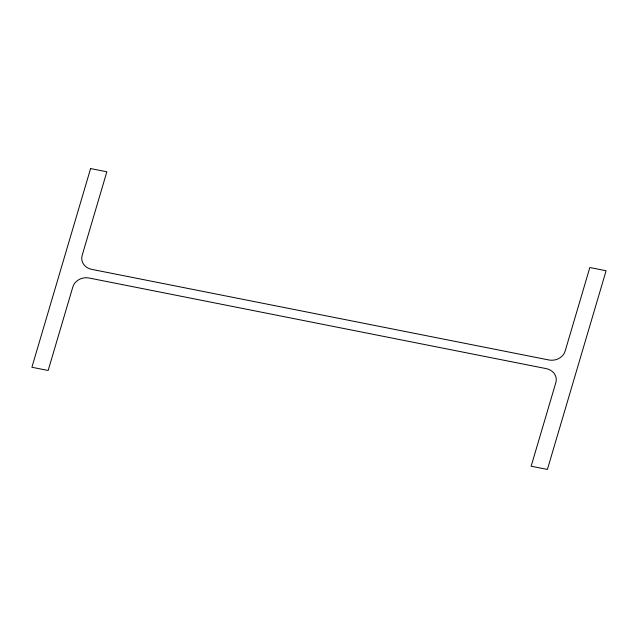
<?xml version="1.0" encoding="UTF-8"?>
<svg xmlns="http://www.w3.org/2000/svg" width="638" height="638" viewBox="0 0 638 638"><rect width="100%" height="100%" fill="white"/><g stroke="black" fill="none" stroke-linecap="round" stroke-linejoin="round"><path stroke-width="0.96" d="M90.596 168.568L31.9 367.257L48.161 370.479L72.86 286.885A13.398 11.675 -7.1 0 1 89.176 278.032L546.272 368.636A13.398 11.675 -7.1 0 1 555.842 382.617L531.143 466.211L547.404 469.432L606.1 270.743L589.839 267.521L565.14 351.115A13.398 11.675 -7.1 0 1 548.824 359.968L91.728 269.364A13.398 11.675 -7.1 0 1 82.158 255.383L106.857 171.789L90.596 168.568"/></g></svg>
